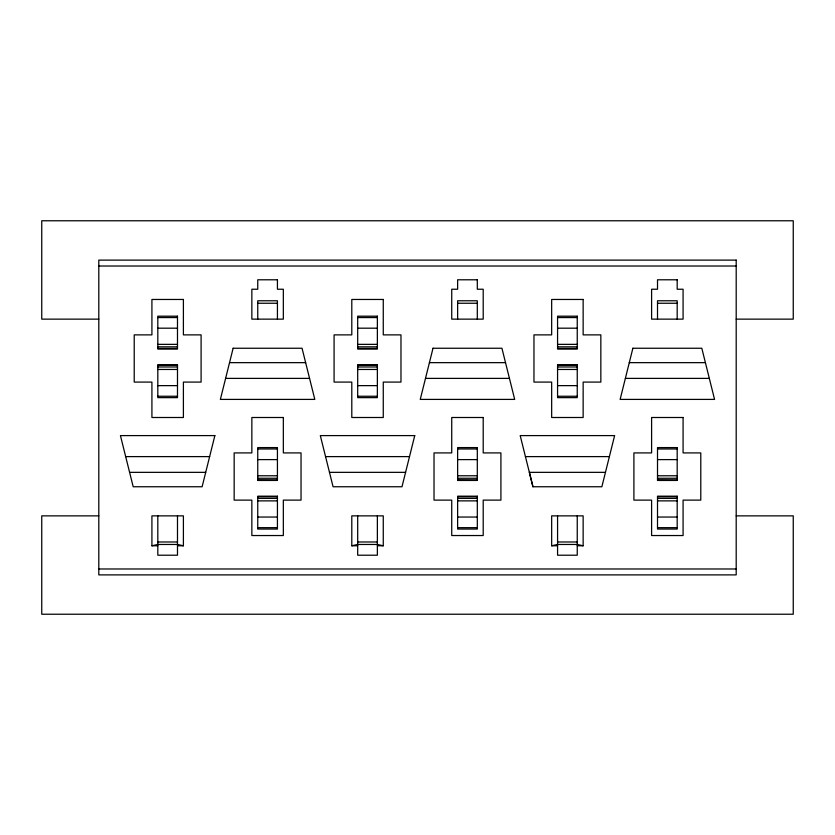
<?xml version="1.0" encoding="UTF-8"?>
<svg xmlns="http://www.w3.org/2000/svg" width="835" height="835" viewBox="0 0 835 835"><rect width="100%" height="100%" fill="white"/><g stroke="black" fill="none" stroke-linecap="round" stroke-linejoin="round"><path stroke-width="1.25" d="M151.918 545.766L157.815 544.462L177.49 544.462L183.397 545.766L183.397 515.863L151.918 515.863L151.918 545.766L157.815 545.766M351.796 545.766L357.693 544.462L377.368 544.462L383.265 545.766L383.265 515.863L351.796 515.863L351.796 545.766L357.693 545.766M551.664 545.766L557.571 544.462L577.246 544.462L583.143 545.766L583.143 515.863L551.664 515.863L551.664 545.766L557.571 545.766M98.801 266.021L736.199 266.021M257.754 303.251L277.429 303.251M457.632 303.251L477.307 303.251M657.51 303.251L677.185 303.251M157.815 317.561L177.49 317.561M357.693 317.561L377.368 317.561M557.571 317.561L577.246 317.561M98.801 319.137L41.75 319.137L41.75 220.774L793.25 220.774L793.25 319.137L736.199 319.137M157.815 328.186L177.49 328.186M357.693 328.186L377.368 328.186M557.571 328.186L577.246 328.186M157.815 344.354L177.49 344.354M357.693 344.354L377.368 344.354M557.571 344.354L577.246 344.354M157.815 346.838L177.49 346.838M357.693 346.838L377.368 346.838M557.571 346.838L577.246 346.838M157.815 348.445L177.49 348.445M357.693 348.445L377.368 348.445M557.571 348.445L577.246 348.445M229.541 362.651L305.641 362.651M429.42 362.651L505.519 362.651M629.287 362.651L705.398 362.651M157.815 365.239L177.49 365.375M357.693 365.239L377.368 365.375M557.571 365.239L577.246 365.375M157.815 366.972L177.49 366.972M357.693 366.972L377.368 366.972M557.571 366.972L577.246 366.972M157.815 369.456L177.49 369.456M357.693 369.456L377.368 369.456M557.571 369.456L577.246 369.456M225.617 378.391L309.566 378.391M425.495 378.391L509.444 378.391M625.373 378.391L709.322 378.391M157.815 385.634L177.49 385.634M357.693 385.634L377.368 385.634M557.571 385.634L577.246 385.634M157.815 396.249L177.49 396.249M357.693 396.249L377.368 396.249M557.571 396.249L577.246 396.249M257.754 448.98L277.429 448.98M457.632 448.98L477.307 448.98M657.51 448.98L677.185 448.98M125.678 456.609L209.627 456.609M325.556 456.609L409.505 456.609M525.434 456.609L609.383 456.609M257.754 459.605L277.429 459.605M457.632 459.605L477.307 459.605M657.51 459.605L677.185 459.605M129.602 472.349L205.713 472.349M329.481 472.349L405.58 472.349M605.459 472.349L529.359 472.349L532.949 486.753L601.868 486.753L614.623 435.599L520.195 435.599L532.949 486.753M257.754 475.773L277.429 475.773M457.632 475.773L477.307 475.773M657.51 475.773L677.185 475.773M257.754 478.257L277.429 478.257M457.632 478.257L477.307 478.257M657.51 478.257L677.185 478.257M257.754 479.854L277.429 479.989M457.632 479.854L477.307 479.989M657.51 479.854L677.185 479.989M257.754 496.783L277.429 496.783M457.632 496.783L477.307 496.783M657.51 496.783L677.185 496.783M257.754 498.391L277.429 498.391M457.632 498.391L477.307 498.391M657.51 498.391L677.185 498.391M257.754 500.875L277.429 500.875M457.632 500.875L477.307 500.875M657.51 500.875L677.185 500.875M98.801 515.863L41.75 515.863L41.75 614.226L793.25 614.226L793.25 515.863L736.199 515.863M257.754 517.042L277.429 517.042M457.632 517.042L477.307 517.042M657.51 517.042L677.185 517.042M257.754 527.668L277.429 527.668M457.632 527.668L477.307 527.668M657.51 527.668L677.185 527.668M157.815 541.978L177.49 541.978M357.693 541.978L377.368 541.978M557.571 541.978L577.246 541.978M177.49 545.766L183.397 545.766M377.368 545.766L383.265 545.766M577.246 545.766L583.143 545.766M98.801 568.979L736.199 568.979M677.185 319.137L677.185 300.777L657.51 300.777L657.51 319.137M577.246 515.863L577.246 555.212L557.571 555.212L557.571 515.863M477.307 319.137L477.307 300.777L457.632 300.777L457.632 319.137M377.368 515.863L377.368 555.212L357.693 555.212L357.693 515.863M277.429 319.137L277.429 300.777L257.754 300.777L257.754 319.137M177.49 515.863L177.49 555.212L157.815 555.212L157.815 515.863M233.132 348.247L220.377 399.401L314.805 399.401L302.051 348.247L233.132 348.247M214.866 435.599L202.122 486.753L133.193 486.753L120.438 435.599L214.866 435.599M433.01 348.247L420.255 399.401L514.684 399.401L501.929 348.247L433.01 348.247M414.745 435.599L401.99 486.753L333.071 486.753L320.316 435.599L414.745 435.599M632.878 348.247L620.134 399.401L714.562 399.401L701.807 348.247L632.878 348.247M736.199 260.113L98.801 260.113L98.801 574.887L736.199 574.887L736.199 260.113M277.429 279.788L257.754 279.788L257.754 289.234L251.857 289.234L251.857 319.137L283.336 319.137L283.336 289.234L277.429 289.234L277.429 279.788M477.307 279.788L457.632 279.788L457.632 289.234L451.735 289.234L451.735 319.137L483.204 319.137L483.204 289.234L477.307 289.234L477.307 279.788M677.185 279.788L657.51 279.788L657.51 289.234L651.603 289.234L651.603 319.137L683.082 319.137L683.082 289.234L677.185 289.234L677.185 279.788M183.397 299.462L151.918 299.462L151.918 334.877L134.216 334.877L134.216 382.086L151.918 382.086L151.918 417.5L183.397 417.5L183.397 382.086L201.099 382.086L201.099 334.877L183.397 334.877L183.397 299.462M383.265 299.462L351.796 299.462L351.796 334.877L334.083 334.877L334.083 382.086L351.796 382.086L351.796 417.5L383.265 417.5L383.265 382.086L400.977 382.086L400.977 334.877L383.265 334.877L383.265 299.462M583.143 299.462L551.664 299.462L551.664 334.877L533.962 334.877L533.962 382.086L551.664 382.086L551.664 417.5L583.143 417.5L583.143 382.086L600.845 382.086L600.845 334.877L583.143 334.877L583.143 299.462M177.49 316.183L157.815 316.183L157.815 349.04L177.49 349.04L177.49 316.183M377.368 316.183L357.693 316.183L357.693 349.04L377.368 349.04L377.368 316.183M577.246 316.183L557.571 316.183L557.571 349.04L577.246 349.04L577.246 316.183M177.49 364.78L157.815 364.78L157.815 397.637L177.49 397.637L177.49 364.78M377.368 364.78L357.693 364.78L357.693 397.637L377.368 397.637L377.368 364.78M577.246 364.78L557.571 364.78L557.571 397.637L577.246 397.637L577.246 364.78M283.336 417.5L251.857 417.5L251.857 452.914L234.155 452.914L234.155 500.123L251.857 500.123L251.857 535.538L283.336 535.538L283.336 500.123L301.038 500.123L301.038 452.914L283.336 452.914L283.336 417.5M483.204 417.5L451.735 417.5L451.735 452.914L434.023 452.914L434.023 500.123L451.735 500.123L451.735 535.538L483.204 535.538L483.204 500.123L500.916 500.123L500.916 452.914L483.204 452.914L483.204 417.5M683.082 417.5L651.603 417.5L651.603 452.914L633.901 452.914L633.901 500.123L651.603 500.123L651.603 535.538L683.082 535.538L683.082 500.123L700.784 500.123L700.784 452.914L683.082 452.914L683.082 417.5M277.429 447.591L257.754 447.591L257.754 480.449L277.429 480.449L277.429 447.591M477.307 447.591L457.632 447.591L457.632 480.449L477.307 480.449L477.307 447.591M677.185 447.591L657.51 447.591L657.51 480.449L677.185 480.449L677.185 447.591M277.429 496.188L257.754 496.188L257.754 529.056L277.429 529.056L277.429 496.188M477.307 496.188L457.632 496.188L457.632 529.056L477.307 529.056L477.307 496.188M677.185 496.188L657.51 496.188L657.51 529.056L677.185 529.056L677.185 496.188"/></g></svg>
